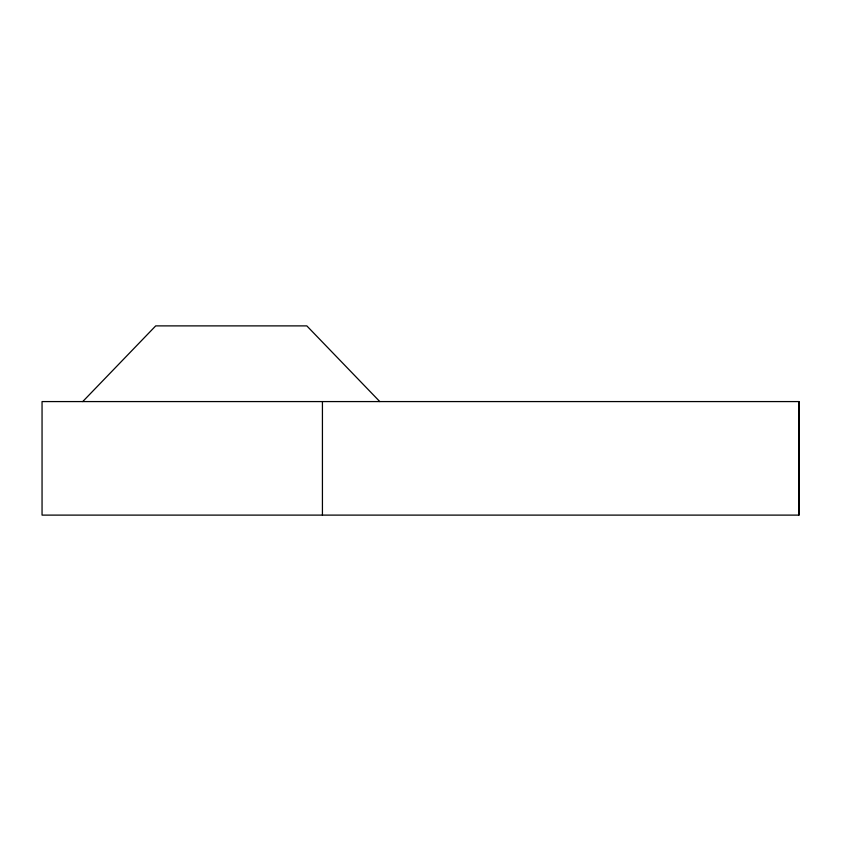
<?xml version="1.0" encoding="UTF-8"?>
<svg xmlns="http://www.w3.org/2000/svg" width="841" height="841" viewBox="0 0 841 841"><rect width="100%" height="100%" fill="white"/><g stroke="black" fill="none" stroke-linecap="round" stroke-linejoin="round"><path stroke-width="1.26" d="M798.95 515.112L798.95 401.577L42.05 401.577L42.05 515.112L798.95 515.112L798.95 401.577M82.733 401.577L155.711 325.887L306.818 325.887L379.796 401.577M322.429 401.577L322.429 515.112"/></g></svg>
